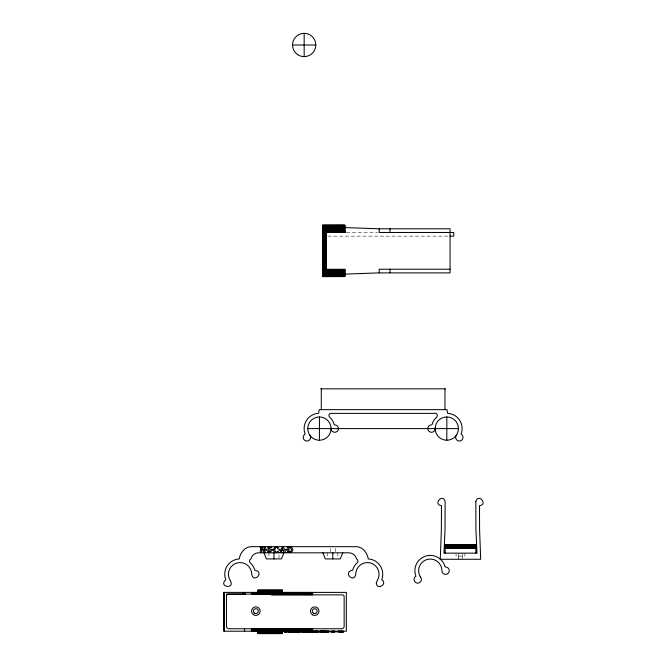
<?xml version="1.0" encoding="UTF-8"?>
<svg xmlns="http://www.w3.org/2000/svg" width="667" height="667" viewBox="0 0 667 667"><rect width="100%" height="100%" fill="white"/><g stroke="black" fill="none" stroke-linecap="round" stroke-linejoin="round"><path stroke-width="0.5" stroke-dasharray="3.33 2.5" d="M330.357 551.784L330.357 547.699M335.251 551.784L335.251 547.699M346.498 232.475L377.572 232.475M327.864 236.143L449.024 236.143M464.891 553.143L464.891 556.086L456.07 556.086L456.07 554.127M462.681 553.143L462.681 556.086M462.298 556.086L462.298 559.271M458.279 553.143L458.279 556.086M337.844 552.793L337.844 557.895M327.755 552.793L327.755 557.895M278.998 554.836L278.998 557.895M268.909 552.793L268.909 557.895M458.663 559.271L458.663 556.086L458.654 559.271"/><path stroke-width="1" d="M223.987 631.215L223.987 592.396L346.348 592.396L346.348 631.215L223.987 631.215L223.987 592.396M244.547 631.215L244.547 628.773M245.281 592.396L245.273 594.105L228.281 594.122A1.834 1.834 0 0 0 226.438 595.956L226.438 626.321A2.451 2.451 0 0 0 228.889 628.773L341.696 628.773A2.451 2.451 0 0 0 344.147 626.321L344.147 596.69A1.834 1.834 0 0 0 342.304 594.856L271.027 594.856L271.027 592.396M251.426 631.215L251.426 628.773M251.426 594.105L251.426 592.396M252.468 631.215L252.468 628.773M252.468 594.105L252.468 592.396M253.51 631.215L253.51 628.773M253.51 594.105L253.51 592.396M254.552 631.215L254.552 628.773M254.552 594.105L254.552 592.396M255.594 631.215L255.594 628.773M255.594 594.105L255.594 592.396M256.637 631.215L256.637 628.773M256.637 594.105L256.637 592.396M257.67 631.215L257.67 628.773M257.67 594.105L257.67 592.396M258.713 631.215L258.713 628.773M258.713 594.105L258.713 592.396M259.746 631.215L259.746 628.773M259.746 594.105L259.746 592.396M260.78 631.215L260.78 628.773M260.78 594.105L260.78 592.396M261.814 631.215L261.814 628.773M261.814 594.105L261.814 592.396M262.848 631.215L262.848 628.773M262.848 594.105L262.848 592.396M263.882 631.215L263.882 628.773M263.882 594.105L263.882 592.396M264.907 631.215L264.907 628.773M264.907 594.105L264.907 592.396M265.933 631.215L265.933 628.773M265.933 594.105L265.933 592.396M266.958 631.215L266.958 628.773M266.958 594.105L266.958 592.396M267.976 631.215L267.976 628.773M267.976 594.105L267.976 592.396M268.993 631.215L268.993 628.773M268.993 592.396L268.993 594.105L270.01 594.114L270.01 592.396M270.01 631.215L270.01 628.773M271.027 631.215L271.027 628.773M272.028 631.215L272.028 628.773M273.036 631.215L273.036 628.773M274.037 631.215L274.037 628.773M275.037 631.215L275.037 628.773M276.03 631.215L276.03 628.773M277.013 631.215L277.013 628.773M277.997 631.215L277.997 628.773M278.981 631.215L278.981 628.773M279.957 631.215L279.957 628.773M280.924 631.215L280.924 628.773M281.891 631.215L281.891 628.773M282.85 631.215L282.85 628.773M283.808 631.215L283.808 628.773M284.592 631.832L284.542 631.215M284.759 631.215L284.759 628.773M284.851 631.832L284.809 631.215M284.967 631.832L284.992 631.215M285.268 631.832L285.268 631.215M285.351 631.832L285.351 631.215M285.743 631.832L285.701 628.773M285.893 631.832L285.893 631.215M286.185 631.832L286.185 631.215M286.426 631.832L286.426 631.215M286.677 631.832L286.635 628.773M287.569 631.215L287.569 628.773M288.494 631.215L288.494 628.773M288.703 631.832L288.669 631.215M289.136 631.832L289.136 631.215L289.203 631.832M289.436 631.832L289.411 628.773M289.62 631.832L289.603 631.215L289.711 631.832M289.928 631.832L289.928 631.215M290.328 628.773L290.328 631.832L290.395 631.215M290.504 631.832L290.504 631.215M290.754 631.832L290.754 631.215M291.196 631.832L291.229 628.773M291.371 631.832L291.371 631.215M291.546 631.832L291.546 631.215M291.804 631.832L291.804 631.215M292.121 631.832L292.129 628.773M292.446 631.832L292.446 631.215M292.705 631.832L292.705 631.215M292.88 631.832L292.88 631.215M293.021 631.215L293.021 628.773M293.588 631.832L293.663 631.215L293.805 631.832M293.905 628.773L293.847 631.832L293.897 631.215M294.339 631.832L294.33 631.215M294.464 631.832L294.464 631.215M294.764 631.832L294.664 631.215M294.789 628.773L294.789 631.832M295.147 631.832L295.072 631.215M295.314 631.832L295.314 631.215M295.439 631.832L295.439 631.215M295.581 631.832L295.523 631.215M295.681 631.832L295.656 628.773M295.815 631.832L295.756 631.215M295.973 631.832L295.973 631.215M296.09 631.832L296.04 631.215M296.19 631.832L296.306 631.215M296.373 631.832L296.406 631.215M296.54 631.832L296.515 628.773M296.648 631.832L296.648 631.215M296.798 631.832L296.79 631.215M296.898 631.832L296.982 631.215L297.057 631.832M297.182 631.832L297.148 631.215M297.399 631.832L297.374 628.773M297.682 631.832L297.565 631.215M297.765 631.832L297.832 631.215M298.224 631.215L298.224 628.773M298.491 631.832L298.491 631.215M298.558 631.832L298.558 631.215M298.733 631.832L298.733 631.215M298.991 631.832L299.058 628.773M299.308 631.832L299.308 631.215M299.633 631.832L299.633 631.215M299.892 628.773L299.892 631.832L299.8 631.215M300.058 631.832L300.058 631.215M300.125 631.215L300.125 631.832L284.15 631.832L284.192 631.215L284.209 631.832M300.717 628.773L300.75 631.832L300.759 631.215M300.917 631.832L300.95 631.215M301.209 631.832L301.259 631.215M301.526 631.215L301.526 628.773M301.609 631.832L301.684 631.215M302.118 631.832L302.118 631.215M302.201 631.832L302.201 631.215M302.334 628.773L302.409 631.832L302.459 631.215M302.576 631.832L302.585 631.215M302.743 631.832L302.81 631.215M303.026 631.832L303.043 631.215M303.126 631.215L303.126 628.773M303.327 631.832L303.343 631.215M303.477 631.832L303.493 631.215M303.919 631.215L303.919 628.773M304.027 631.832L304.019 631.215M304.252 631.215L304.319 631.832L304.352 631.215M304.777 631.832L304.694 628.773M304.877 631.832L304.877 631.215M304.986 631.832L304.986 631.215M305.119 631.832L305.178 631.215M305.386 631.215L305.228 631.832M305.428 631.832L305.469 628.773M305.703 631.832L305.703 631.215M305.845 631.832L305.836 631.215M306.12 631.215L306.145 631.832L306.228 628.773M306.37 631.832L306.428 631.215M306.812 631.832L306.812 631.215M306.978 631.215L306.978 628.773M307.529 631.832L307.504 631.215M307.72 628.773L307.77 631.832L307.862 631.215M308.346 631.832L308.346 631.215M308.454 631.215L308.454 628.773M308.663 631.832L308.704 631.215M308.788 631.832L308.788 631.215M308.921 631.832L308.921 631.215M309.113 631.832L309.171 628.773M309.346 631.832L309.346 631.215M309.513 631.832L309.63 631.215M309.855 631.832L309.888 628.773M310.397 631.832L310.372 631.215M310.589 631.215L310.589 628.773M310.664 631.832L310.664 631.215M310.78 631.832L310.78 631.215M310.98 631.832L310.98 631.215M311.08 631.832L311.089 631.215M311.214 631.832L311.281 628.773M311.589 631.832L311.589 631.215M311.822 631.832L311.822 631.215M311.964 631.215L311.964 628.773M312.481 631.832L312.481 631.215M312.606 631.832L312.631 628.773M312.806 631.832L312.806 631.215M312.898 631.832L312.915 631.215M313.115 631.832L313.115 631.215M313.14 631.832L313.173 631.215M313.348 631.832L313.348 631.215M314.14 631.832L314.14 631.215M314.824 631.832L314.824 631.215M314.941 631.832L314.941 631.215M315.107 631.832L315.107 631.215M315.674 631.832L315.674 631.215M315.883 631.832L315.883 631.215M315.941 631.832L315.941 631.215M316.116 631.832L316.116 631.215M316.375 631.832L316.375 631.215M316.692 631.832L316.692 631.215L316.642 631.832M317.017 631.832L317.017 631.215M317.275 631.832L317.275 631.215M317.45 631.832L317.45 631.215M317.634 631.832L317.667 631.215M318.092 631.832L318.109 631.215M318.384 631.832L318.384 631.215M318.493 631.832L318.493 631.215M319.276 631.832L319.26 631.215M320.043 631.832L320.018 631.215L320.127 631.832M320.26 631.832L320.302 631.215M320.46 631.832L320.46 631.215M320.61 631.832L320.61 631.215M320.985 631.832L320.919 631.215M321.219 631.832L321.219 631.215M321.386 631.832L321.386 631.215M321.602 631.215L321.694 631.832L321.761 631.215M321.944 631.215L321.986 631.832L322.086 631.215M322.319 631.832L322.336 631.215M322.469 631.832L322.469 631.215M322.628 631.832L322.611 631.215M322.795 631.832L322.795 631.215M322.853 631.832L322.97 631.215M323.287 631.832L323.287 631.215M323.503 631.215L323.503 631.832L323.553 631.215M324.129 631.832L324.129 631.215M324.312 631.832L324.245 631.215M324.454 631.832L324.42 631.215M435.192 427.989L435.176 428.598A3.677 3.677 0 0 1 431.791 432.266A3.677 3.677 0 0 1 427.872 429.173L427.906 427.839A3.677 3.677 0 0 1 431.499 424.929L432.024 424.637A15.308 15.308 0 0 1 436.568 417.225A2.326 2.326 0 0 0 435.968 413.365L330.282 413.365A2.326 2.326 0 0 0 329.681 417.225A15.308 15.308 0 0 1 334.225 424.637L334.742 424.929A3.677 3.677 0 0 1 338.344 427.839L338.377 429.173A3.677 3.677 0 0 1 334.459 432.266A3.677 3.677 0 0 1 331.065 428.598L331.057 427.989A11.639 11.639 0 0 0 316.133 417.442A11.639 11.639 0 0 0 309.355 434.417L309.788 435.117A3.677 3.677 0 0 1 310.363 438.578L309.705 439.745A3.677 3.677 0 0 1 304.052 439.72A3.677 3.677 0 0 1 305.111 434.167L305.136 434.084A15.308 15.308 0 0 1 318.634 413.307L319.226 409.655L447.023 409.655L447.615 413.307A15.308 15.308 0 0 1 461.105 434.084L461.139 434.167A3.677 3.677 0 0 1 462.189 439.72A3.677 3.677 0 0 1 456.536 439.745L455.878 438.578A3.677 3.677 0 0 1 456.461 435.117L456.887 434.417A11.639 11.639 0 0 0 450.117 417.442A11.639 11.639 0 0 0 435.192 427.989L435.176 428.598A11.639 11.639 0 0 0 456.57 434.934M283.892 552.793L281.441 558.921L266.458 558.921L264.007 552.793M342.746 552.793L340.295 558.921L325.313 558.921L322.861 552.793M344.731 274.112L379.19 272.886L450.058 272.886L450.058 228.798L379.19 228.798L344.731 227.572L322.678 227.655M292.538 44.989L315.808 44.989M322.678 225.288L344.731 225.188M322.678 225.429L344.731 225.429M322.678 225.513L344.731 225.513M322.678 225.604L344.731 225.704M322.678 225.813L344.731 225.813M322.678 225.93L344.731 225.93M322.678 226.055L344.731 226.055M322.678 226.188L344.731 226.188M322.678 226.33L344.731 226.33M322.678 226.472L344.731 226.472M322.678 226.622L344.731 226.622M322.678 226.788L344.731 226.788M322.678 226.947L344.731 226.947M322.678 227.122L344.731 227.122M322.678 227.289L344.731 227.289M322.678 227.472L344.731 227.472M322.678 227.839L344.731 227.839M322.678 228.022L344.731 228.022M322.678 228.214L344.731 228.214M322.678 228.406L344.731 228.406M322.678 228.598L344.731 228.598M322.678 228.789L344.731 228.789M322.678 228.981L344.731 228.981M322.678 229.173L344.731 229.173M322.678 229.365L344.731 229.365M322.678 229.556L344.731 229.556M322.678 229.74L344.731 229.74M322.678 229.923L344.731 229.923M322.678 230.107L344.731 230.107M322.678 230.282L344.731 230.282M322.678 230.457L344.731 230.457M322.678 230.632L344.731 230.632M322.678 230.79L344.731 230.79M322.678 230.949L344.731 230.949M322.678 231.107L344.731 231.107M322.678 231.249L344.731 231.249M322.678 231.391L344.731 231.391M322.678 231.524L344.731 231.524M322.678 231.649L344.731 231.649M322.678 231.766L344.731 231.782M322.678 231.874L344.731 231.924M322.678 232.066L344.731 232.058M322.678 232.166L344.731 232.224M322.678 232.333L344.731 232.291M322.678 232.475L345.464 232.475M450.058 236.143L453.735 236.143L453.735 232.475L379.19 232.475L379.19 228.798M322.678 269.343L344.731 269.351M450.058 269.218L379.19 269.218L379.19 272.886M322.678 269.426L344.731 269.46L322.678 269.618M322.678 269.71L344.731 269.635M322.678 269.81L344.731 269.81M322.678 270.035L344.731 269.918M322.678 270.16L344.731 270.16M322.678 270.293L344.731 270.293M322.678 270.435L344.731 270.435M322.678 270.585L344.731 270.585M322.678 270.735L344.731 270.735M322.678 270.894L344.731 270.894M322.678 271.06L344.731 271.06M322.678 271.227L344.731 271.227M322.678 271.402L344.731 271.402M322.678 271.577L344.731 271.577M322.678 271.761L344.731 271.761M322.678 271.944L344.731 271.944M322.678 272.136L344.731 272.136M322.678 272.319L344.731 272.319M322.678 272.511L344.731 272.511M322.678 272.703L344.731 272.703M322.678 272.895L344.731 272.895M322.678 273.095L344.731 273.095M322.678 273.287L344.731 273.287M322.678 273.478L344.731 273.478M322.678 273.662L344.731 273.662M322.678 273.854L344.731 273.854M322.678 274.037L344.731 274.037M322.678 274.22L344.731 274.22M322.678 274.395L344.731 274.395M322.678 274.571L344.731 274.571M322.678 274.737L344.731 274.737M322.678 274.904L344.731 274.904M322.678 275.062L344.731 275.062M322.678 275.213L344.731 275.213M322.678 275.363L344.731 275.363M322.678 275.504L344.731 275.504M322.678 275.629L344.731 275.629M322.678 275.763L344.731 275.88M322.678 275.988L344.731 275.988M322.678 276.088L344.731 276.088M322.678 276.18L344.731 276.263M322.678 276.338L344.731 276.396M344.731 232.475L344.731 225.129L322.678 225.113L322.678 276.555L344.731 276.53M322.678 276.58L344.731 276.58L344.731 269.226M320.777 388.836L445.464 388.836M307.795 428.598L458.446 428.598M445.172 544.747L475.788 544.697M445.172 544.889L475.788 544.814M445.172 544.972L475.788 544.972M445.172 545.064L475.788 545.164M445.172 545.273L475.788 545.273M445.172 545.389L475.788 545.389M445.172 545.514L475.788 545.514M445.172 545.648L475.788 545.648M445.172 545.789L475.788 545.789M445.172 545.931L475.788 545.931M445.172 546.09L475.788 546.09M445.172 546.248L475.788 546.248M445.172 546.406L475.788 546.406M445.172 546.573L475.788 546.573M445.172 546.748L475.788 546.748M445.172 546.932L475.788 546.932M445.172 547.107L475.788 547.107M445.172 547.299L475.788 547.299M445.172 547.482L475.788 547.482M445.172 547.674L475.788 547.674M445.172 547.857L475.788 547.857M445.172 548.057L475.788 548.057M258.012 590.312L282.508 590.312M258.012 590.662L282.508 590.662M258.012 590.979L282.508 590.979M258.012 591.262L282.508 591.262M258.012 591.521L282.508 591.521M258.012 591.754L282.508 591.754M258.012 591.946L282.508 591.946M258.012 592.104L282.508 592.104M258.012 592.238L282.508 592.238M228.281 594.122L271.027 594.114L270.41 594.114M258.012 631.366L282.508 631.366M258.012 631.491L282.508 631.491M258.012 631.649L282.508 631.649M258.012 631.849L282.508 631.849M328.573 631.832L300.692 631.832L300.7 631.215M334.5 631.832L329.273 631.832L329.273 631.215M343.48 631.832L338.394 631.832L338.444 631.215M258.012 632.074L282.508 632.074M258.012 632.333L282.508 632.333M258.012 632.624L282.508 632.624M258.012 632.941L282.508 632.941M258.012 633.283L282.508 633.283M227.714 594.214L226.438 594.122L226.53 595.389M420.493 577.063L420.61 577.205A3.677 3.677 0 0 1 419.826 582.483A3.677 3.677 0 0 1 414.599 581.424A3.677 3.677 0 0 1 415.933 576.255A15.308 15.308 0 0 1 425.529 556.128A15.308 15.308 0 0 1 445.047 566.725L445.181 567.033A3.677 3.677 0 0 1 449.166 569.926L449.199 571.269A3.677 3.677 0 0 1 445.089 574.337A3.677 3.677 0 0 1 441.913 570.302L441.879 570.085A11.639 11.639 0 0 0 426.663 559.621A11.639 11.639 0 0 0 420.502 577.03L420.61 577.205M331.057 427.989L331.065 428.598A11.639 11.639 0 0 1 309.671 434.934M475.788 553.143L475.788 544.572L445.172 544.572L445.172 553.143M446.815 416.967L446.815 440.237M444.972 388.836L444.972 409.655M390.028 228.798L390.028 232.475M390.028 269.218L390.028 272.886M343.422 631.215L343.405 631.832M343.247 631.215L343.263 631.832M343.096 631.215L343.096 631.832M342.93 631.832L342.93 631.215L342.855 631.832M342.513 631.832L342.513 631.215L342.438 631.832M342.054 631.215L342.054 631.832M341.779 631.215L341.779 631.832M341.471 631.215L341.471 631.832M341.246 631.215L341.237 631.832M341.12 631.215L341.112 631.832M340.962 631.215L340.987 631.832M340.912 631.215L340.945 631.832M340.729 631.215L340.762 631.832M340.62 631.215L340.637 631.832M340.045 631.215L340.037 631.832M339.695 631.215L339.695 631.832M339.353 631.215L339.286 631.832M338.961 631.215L338.961 631.832M338.869 631.215L338.869 631.832M338.719 631.215L338.719 631.832M338.578 631.215L338.536 631.832M337.886 631.215L337.886 631.832L335.051 631.832L335.051 631.215M334.45 631.215L334.434 631.832M334.3 631.215L334.342 631.832M334.225 631.215L334.259 631.832M334.042 631.215L334.009 631.832M333.825 631.215L333.75 631.832M333.667 631.215L333.617 631.832M333.167 631.215L333.125 631.832M333 631.215L333 631.832M332.8 552.793L332.8 558.921M332.449 631.215L332.449 631.832M332.224 631.215L332.258 631.832M332.124 631.215L332.183 631.832M331.741 631.215L331.741 631.832M331.524 631.215L331.524 631.832M328.514 631.215L328.472 631.832M328.356 631.215L328.331 631.832M328.181 631.215L328.181 631.832M328.039 631.215L328.039 631.832M327.881 631.215L327.881 631.832M327.522 631.215L327.522 631.832M327.364 631.215L327.364 631.832M326.847 631.215L326.847 631.832M326.688 631.215L326.688 631.832M326.438 631.215L326.38 631.832M326.313 232.475L326.28 269.218M326.33 631.215L326.296 631.832M326.18 232.475L326.113 269.218M326.188 631.215L326.213 631.832M326.038 232.475L325.955 269.218M326.08 631.215L325.946 631.832M325.863 232.475L325.863 269.218M325.871 631.215L325.871 631.832M325.763 232.475L325.763 269.218M325.804 631.215L325.771 631.832M325.654 232.475L325.538 269.218M325.596 631.215L325.646 631.832M325.413 232.475L325.413 269.218M325.279 232.475L325.279 269.218M325.137 232.475L325.137 269.218M325.246 631.215L325.137 631.832M324.996 232.475L324.996 269.218M324.846 232.475L324.846 269.218M324.687 232.475L324.687 269.218M324.521 232.475L324.521 269.218M324.354 232.475L324.354 269.218M324.179 232.475L324.179 269.218M323.995 232.475L323.995 269.218M323.82 232.475L323.82 269.218M323.82 631.215L323.82 631.832M323.637 232.475L323.637 269.218M323.445 232.475L323.445 269.218M323.437 631.215L323.437 631.832M323.253 232.475L323.253 269.218M323.07 232.475L323.07 269.218M322.878 232.475L322.878 269.218M321.269 388.836L321.269 409.655M321.052 631.215L321.052 631.832M320.81 631.215L320.902 631.832M319.435 416.967L319.435 440.237M319.401 631.215L319.401 631.832M317.159 631.215L317.159 631.832M314.449 631.215L314.541 631.832M313.54 631.215L313.54 631.832M312.631 592.396L312.631 594.839M311.964 592.396L311.964 594.839M311.281 592.396L311.281 594.839M311.297 631.215L311.297 631.832M310.589 592.396L310.589 594.839M310.438 631.215L310.438 631.832M309.997 631.215L309.972 631.832M309.888 592.396L309.888 594.839M309.463 631.215L309.438 631.832M309.171 592.396L309.171 594.839M308.454 592.396L308.454 594.839M308.162 631.215L308.171 631.832M307.72 592.396L307.72 594.839M307.62 631.215L307.629 631.832M307.112 631.215L307.112 631.832M306.978 592.396L306.978 594.839M306.962 631.215L306.962 631.832M306.228 592.396L306.228 594.839M305.469 592.396L305.469 594.839M305.244 631.215L305.369 631.832M304.694 592.396L304.694 594.839M304.594 631.215L304.594 631.832M304.169 33.35L304.169 56.62M303.919 592.396L303.919 594.839M303.126 592.396L303.126 594.839M302.951 631.215L302.951 631.832M302.334 592.396L302.334 594.839M301.526 592.396L301.526 594.839M300.717 592.396L300.717 594.839M299.892 592.396L299.892 594.839M299.058 592.396L299.058 594.839M298.224 592.396L298.224 594.839M297.374 592.396L297.374 594.839M296.665 631.215L296.665 631.832M296.515 592.396L296.515 594.839M295.656 592.396L295.656 594.839M294.789 592.396L294.789 594.839M293.905 592.396L293.905 594.839M293.021 592.396L293.021 594.839M292.488 631.215L292.488 631.832M292.129 592.396L292.129 594.839M291.229 592.396L291.229 594.839M290.328 592.396L290.328 594.839M290.245 631.215L290.245 631.832M289.411 592.396L289.411 594.839M289.295 631.215L289.336 631.832M288.919 631.215L288.961 631.832M288.611 631.215L288.594 631.832M288.494 592.396L288.494 594.839M288.244 631.215L288.244 631.832M288.086 631.215L288.086 631.832M287.569 592.396L287.569 594.839M287.052 631.215L287.127 631.832M286.843 631.215L286.843 631.832M286.635 592.396L286.635 594.839M286.451 631.215L286.451 631.832M285.701 592.396L285.701 594.839M284.759 592.396L284.759 594.839M283.808 592.396L283.808 594.839M282.85 592.396L282.85 594.839M282.508 592.396L282.508 589.945L258.012 589.945L258.012 592.396M282.508 631.215L282.508 633.65L258.012 633.65L258.012 631.215M281.891 592.396L281.891 594.839M280.924 592.396L280.924 594.839M279.957 592.396L279.957 594.839M278.981 592.396L278.981 594.839M277.997 592.396L277.997 594.839M277.013 592.396L277.013 594.839M276.03 592.396L276.03 594.839M275.037 592.396L275.037 594.839M274.037 592.396L274.037 594.839M273.954 552.793L273.954 558.921M273.036 592.396L273.036 594.839M272.028 592.396L272.028 594.839M243.222 592.396L243.222 594.105L243.288 592.396M286.877 631.215L286.877 631.832L286.952 631.215M294.055 631.215L294.047 631.832L293.989 631.215M294.097 631.215L294.155 631.832L294.139 631.215M298.016 631.215L298.007 631.832L297.924 631.215M303.668 631.215L303.668 631.832L303.677 631.215M304.41 631.215L304.41 631.832L304.444 631.215M306.003 631.215L306.003 631.832L306.003 631.215M306.478 631.215L306.478 631.832L306.503 631.215M308.029 631.215L308.029 631.832L308.046 631.215M310.305 631.215L310.305 631.832L310.297 631.215M315.341 631.215L315.341 631.832L315.358 631.215M323.703 631.215L323.703 631.832L323.703 631.215M324.029 631.215L324.029 631.832L324.012 631.215M324.537 631.215L324.546 631.832L324.537 631.215M475.838 501.451L475.93 529.965L477.013 553.143L443.947 553.143L445.031 529.965L445.122 501.451C442.613 492.888 432.641 504.56 441.487 505.703L441.362 529.965L440.27 559.271L480.69 559.271L479.598 529.965L479.473 505.703C488.327 504.56 478.347 492.888 475.838 501.451M376.296 582.875C376.78 591.062 388.269 583.767 381.724 579.706A15.308 15.308 0 0 0 368.226 558.929C367.542 553.393 363.023 547.065 356.578 546.673L250.892 546.673C244.456 547.065 239.937 553.393 239.245 558.929A15.308 15.308 0 0 0 225.754 579.706C217.684 587.168 236.076 589.87 229.973 580.04A11.639 11.639 0 0 1 236.743 563.065A11.639 11.639 0 0 1 251.667 573.612C253.06 584.467 265.316 571.894 254.836 570.26A15.308 15.308 0 0 0 250.292 562.848A2.326 2.326 0 0 1 250.892 558.988A7.879 7.879 0 0 1 258.571 552.818L348.899 552.818A7.879 7.879 0 0 1 356.578 558.988A2.326 2.326 0 0 1 357.178 562.848A15.308 15.308 0 0 0 352.635 570.26C342.163 571.894 354.419 584.467 355.811 573.612A11.639 11.639 0 0 1 370.735 563.065A11.639 11.639 0 0 1 377.505 580.04L376.296 582.875M260.714 548.007C258.863 553.969 263.081 554.285 261.206 548.216L264.432 552.643L265.041 552.476L265.066 547.774L265.716 547.082L263.665 547.082L264.424 547.774L264.507 550.867L261.839 547.082L260.022 547.082L260.714 548.007M281.899 552.193L280.023 552.476L282.299 547.14L283.375 546.973L285.626 552.476L283.033 552.476L283.642 551.809L283.3 550.508L281.649 550.508L281.257 551.801L281.899 552.193M287.936 551.276L287.219 552.476L291.821 551.942L292.846 550.167L292.421 548.174L290.729 547.14L287.244 547.082L287.919 547.849L287.936 551.276M271.102 547.34C272.495 549.216 265.441 545.606 270.585 549.6C273.545 551.926 266.967 554.394 267.667 550.742L268.042 550.7C274.345 555.286 262.573 544.672 271.102 547.34M274.879 549.141C274.537 550.467 275.346 552.701 277.038 552.059C278.531 549.65 278.923 552.351 276.847 552.576C271.394 553.393 273.478 544.439 278.147 547.357L277.856 548.774C277.73 546.623 274.721 547.207 274.879 549.141M291.471 549.7C288.252 558.571 288.077 541.104 291.471 549.7M265.858 549.475C266.275 552.184 268.092 547.966 265.858 549.475M271.702 549.525C272.111 552.234 273.937 548.016 271.702 549.525M279.056 549.475C279.465 552.184 281.291 547.966 279.056 549.475M285.843 549.475C286.251 552.184 288.077 547.966 285.843 549.475M282.491 548.049L281.808 550.033L283.133 550.033L282.491 548.049M331.991 631.832L331.924 631.215L331.908 631.832M297.832 54.744A11.639 11.639 0 0 0 315.791 45.598A11.639 11.639 0 0 0 298.891 34.617A11.639 11.639 0 0 0 297.832 54.744M254.511 613.181A2.451 2.451 0 0 0 258.312 611.289A2.451 2.451 0 0 0 254.777 608.946A2.451 2.451 0 0 0 254.511 613.181M313.49 613.256A2.451 2.451 0 0 0 317.167 611.139A2.451 2.451 0 0 0 313.49 609.021A2.451 2.451 0 0 0 313.49 613.256M253.493 614.707A4.285 4.285 0 0 0 260.147 611.406A4.285 4.285 0 0 0 253.96 607.295A4.285 4.285 0 0 0 253.493 614.707M312.573 614.849A4.285 4.285 0 0 0 319.001 611.139A4.285 4.285 0 0 0 312.573 607.429A4.285 4.285 0 0 0 312.573 614.849"/></g></svg>
